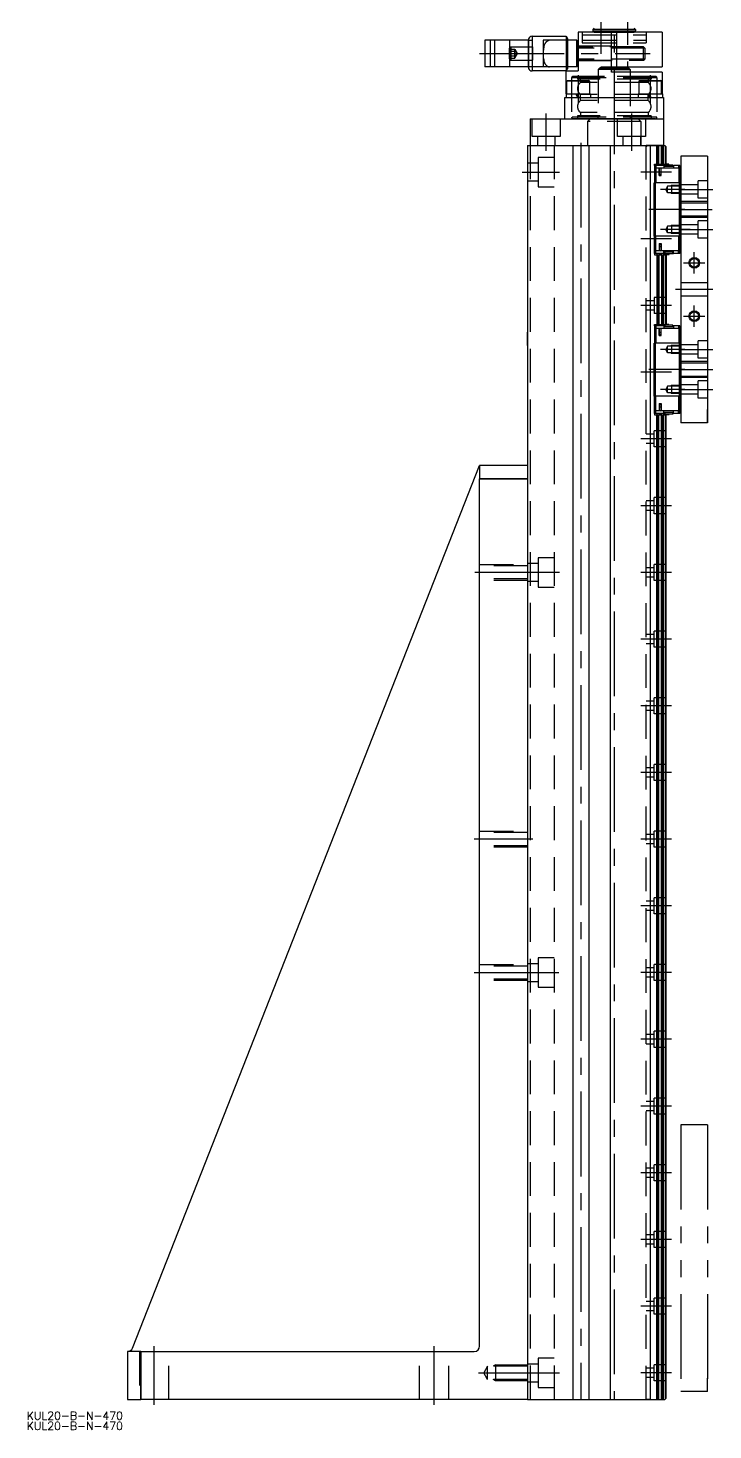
# Model space of a CAD drawing. Extents: x -37 to 530, y -11 to 783.
# Drawn here: x -37 to 220, y -11 to 514 of the extents above; entities that cross this region are included whole.
import ezdxf

# ---------------------------------------------------------------- set-up
doc = ezdxf.new("R2010")
doc.units = 0
for name, pattern in [('CENTER', [50.8, 31.75, -6.35, 6.35, -6.35]), ('DASHED', [19.05, 12.7, -6.35]), ('PHANTOM', [63.5, 31.75, -6.35, 6.35, -6.35, 6.35, -6.35])]:
    doc.linetypes.add(name, pattern=pattern)
doc.layers.get('0').update_dxf_attribs({"linetype": 'CONTINUOUS'})
doc.layers.add('CENTER', color=1, linetype='CENTER')
doc.styles.get("Standard").update_dxf_attribs({"font": 'txt.shx', "height": 3, "bigfont": 'bigfont.shx'})

msp = doc.modelspace()

# ---------------------------------------------------------------- linework, layer by layer
at = {"color": 3, "linetype": 'DASHED'}
for p, q in [((187.5, 539.5), (187.5, 499.4)), ((177.5, 517), (177.5, 499.28)), ((170.5, 512.4), (170.5, 508.4)), ((170.5, 511.4), (194.5, 511.4)), ((181.5, 499.4), (181.5, 512.4)), ((183.5, 499.4), (183.5, 512.4)), ((194.5, 512.4), (194.5, 508.4)), ((136, 509.4), (136, 499.4)), ((137.58, 509.4), (137.58, 499.4)), ((143.2, 502.4), (143.2, 506.4)), ((143.2, 506.13), (145.2, 506.13)), ((143.2, 505.27), (143.2, 506.13)), ((143.2, 506.13), (143.2, 505.27)), ((143.2, 505.27), (145.2, 505.27)), ((143.2, 505.27), (145.2, 505.27)), ((143.2, 503.53), (143.2, 505.27)), ((143.2, 505.27), (143.2, 503.53)), ((143.7, 506.9), (151.84, 506.9)), ((143.7, 506.9), (143.7, 501.9)), ((145.2, 505.7), (145.2, 506.13)), ((145.2, 506.13), (145.2, 505.7)), ((145.2, 505.9), (146.07, 504.4)), ((145.2, 505.7), (145.2, 505.9)), ((145.2, 505.27), (145.2, 505.7)), ((145.2, 505.7), (145.2, 505.27)), ((145.2, 505.7), (145.2, 504.4)), ((145.2, 505.7), (145.2, 504.4)), ((145.2, 504.4), (145.2, 505.27)), ((145.2, 505.27), (145.2, 504.4)), ((146.07, 504.4), (145.2, 502.9)), ((145.2, 503.53), (145.2, 504.4)), ((145.2, 504.4), (145.2, 503.53)), ((145.2, 503.1), (145.2, 504.4)), ((145.2, 504.4), (145.2, 503.1)), ((150.25, 509.4), (151.84, 509.4)), ((151.84, 499.4), (151.84, 509.4)), ((151.84, 506.9), (151.84, 501.9)), ((158.14, 509.4), (155.79, 509.4)), ((155.79, 509.4), (155.79, 499.4)), ((165, 509.4), (158.14, 509.4)), ((181.5, 507.15), (169, 507.15)), ((193.51, 506.9), (169, 506.9)), ((193.94, 506.47), (169, 506.47)), ((170.5, 509.4), (181.5, 509.4)), ((170.5, 508.4), (194.5, 508.4)), ((170.7, 509.4), (194.5, 509.4)), ((193.94, 506.47), (193.51, 506.9)), ((193.51, 501.9), (193.51, 506.9)), ((193.94, 506.47), (193.94, 502.33)), ((143.2, 503.53), (145.2, 503.53)), ((143.2, 503.53), (145.2, 503.53)), ((143.2, 502.67), (143.2, 503.53)), ((143.2, 503.53), (143.2, 502.67)), ((143.2, 502.67), (145.2, 502.67)), ((143.7, 501.9), (151.84, 501.9)), ((145.2, 503.1), (145.2, 503.53)), ((145.2, 503.53), (145.2, 503.1)), ((145.2, 502.67), (145.2, 503.1)), ((145.2, 503.1), (145.2, 502.67)), ((145.2, 503.1), (145.2, 502.9)), ((158.14, 499.4), (150.25, 499.4)), ((165, 499.4), (158.14, 499.4)), ((193.94, 502.33), (169, 502.33)), ((169, 501.9), (193.51, 501.9)), ((181.5, 501.65), (169, 501.65)), ((181.5, 499.3), (177.5, 499.3)), ((193.51, 501.9), (193.94, 502.33)), ((166.5, 495.3), (166.5, 480.6)), ((198.48, 495.3), (166.52, 495.3)), ((197.87, 495.9), (167.1, 495.9)), ((196.26, 495.9), (168.7, 495.9)), ((168.7, 495.9), (168.7, 494.84)), ((196.3, 494.84), (168.7, 494.84)), ((169.82, 493.57), (169.82, 494.84)), ((177, 499), (176.5, 498.5)), ((181.5, 498.5), (176.5, 498.5)), ((176.5, 498.5), (176.5, 480.3)), ((181.5, 499), (177, 499)), ((177.2, 499), (181.5, 499)), ((188.5, 497.4), (188.5, 480.3)), ((195.18, 494.84), (195.18, 493.57)), ((196.3, 495.9), (196.3, 494.84)), ((198.5, 495.3), (198.5, 480.6)), ((195.18, 493.57), (169.82, 493.57)), ((195.18, 489.09), (169.82, 489.09)), ((169.82, 486.81), (169.82, 489.09)), ((195.18, 486.81), (195.18, 489.09)), ((195.18, 486.81), (169.82, 486.81)), ((151.75, 473.4), (151.75, 480)), ((162.25, 480), (162.25, 473.4)), ((198.48, 480.6), (166.52, 480.6)), ((196.3, 481.06), (168.7, 481.06)), ((168.7, 481.06), (168.7, 480)), ((195.18, 482.33), (169.82, 482.33)), ((169.82, 482.33), (169.82, 481.06)), ((173.5, 480), (172.5, 479)), ((192.5, 479), (172.5, 479)), ((172.5, 479), (172.5, 470)), ((183.75, 473.4), (183.75, 480)), ((192.5, 479), (191.5, 480)), ((192.5, 479), (192.5, 470)), ((194.25, 480), (194.25, 473.4)), ((195.18, 482.33), (195.18, 481.06)), ((196.3, 481.06), (196.3, 480)), ((162.25, 473.4), (151.75, 473.4)), ((153.7, 473.4), (153.7, 470)), ((160.3, 470), (160.3, 473.4)), ((194.25, 473.4), (183.75, 473.4)), ((185.7, 473.4), (185.7, 470)), ((192.3, 473.4), (192.3, 470)), ((151, 470), (151, 0)), ((160, 470), (160, 0)), ((194.5, 0), (194.5, 470)), ((195, 470), (194.5, 469.5)), ((196, 470), (195, 470)), ((154, 463.3), (150, 463.3)), ((160, 465.5), (154, 465.5)), ((154, 465.5), (154, 456.7)), ((150, 456.7), (154, 456.7)), ((154, 456.7), (154, 454.5)), ((154, 454.5), (160, 454.5)), ((202.5, 454.73), (201.79, 453.5)), ((202.5, 452.27), (201.79, 453.5)), ((202.5, 452.27), (202.5, 454.73)), ((207.5, 454.73), (202.5, 454.73)), ((207.5, 452.27), (202.5, 452.27)), ((204, 455), (203.53, 454.73)), ((204, 452), (203.53, 452.27)), ((204, 455), (204, 452)), ((207.5, 455), (204, 455)), ((207.5, 452), (204, 452)), ((214, 455.25), (207.5, 455.25)), ((214, 450.25), (214, 456.75)), ((217.5, 456.75), (214, 456.75)), ((214, 451.75), (207.5, 451.75)), ((217.5, 449), (207.5, 449)), ((207.5, 448.46), (217.5, 448.46)), ((217.5, 450.25), (214, 450.25)), ((217.5, 443.54), (207.5, 443.54)), ((217.5, 443), (207.5, 443)), ((214, 435.25), (214, 441.75)), ((217.5, 441.75), (214, 441.75)), ((202.5, 439.73), (201.79, 438.5)), ((202.5, 437.27), (201.79, 438.5)), ((207.5, 439.73), (202.5, 439.73)), ((202.5, 437.27), (202.5, 439.73)), ((207.5, 437.27), (202.5, 437.27)), ((204, 440), (203.53, 439.73)), ((204, 437), (203.53, 437.27)), ((204, 440), (204, 437)), ((207.5, 440), (204, 440)), ((207.5, 437), (204, 437)), ((214, 440.25), (207.5, 440.25)), ((214, 436.75), (207.5, 436.75)), ((217.5, 435.25), (214, 435.25)), ((217.5, 418.5), (207.5, 418.5)), ((197.5, 411.75), (194.5, 411.75)), ((197.5, 413), (197.5, 407)), ((202, 413), (197.5, 413)), ((217.5, 413.5), (207.5, 413.5)), ((197.5, 408.25), (194.5, 408.25)), ((202, 407), (197.5, 407)), ((202.5, 394.73), (201.79, 393.5)), ((207.5, 394.73), (202.5, 394.73)), ((202.5, 392.27), (202.5, 394.73)), ((204, 395), (203.53, 394.73)), ((207.5, 395), (204, 395)), ((204, 395), (204, 392)), ((214, 395.25), (207.5, 395.25)), ((214, 390.25), (214, 396.75)), ((217.5, 396.75), (214, 396.75)), ((202.5, 392.27), (201.79, 393.5)), ((207.5, 392.27), (202.5, 392.27)), ((204, 392), (203.53, 392.27)), ((207.5, 392), (204, 392)), ((214, 391.75), (207.5, 391.75)), ((217.5, 389), (207.5, 389)), ((217.5, 390.25), (214, 390.25)), ((217.5, 388.46), (207.5, 388.46)), ((207.5, 383.54), (217.5, 383.54)), ((202.5, 379.73), (201.79, 378.5)), ((202.5, 377.27), (201.79, 378.5)), ((207.5, 379.73), (202.5, 379.73)), ((202.5, 377.27), (202.5, 379.73)), ((204, 380), (203.53, 379.73)), ((207.5, 380), (204, 380)), ((204, 380), (204, 377)), ((217.5, 383), (207.5, 383)), ((214, 380.25), (207.5, 380.25)), ((214, 375.25), (214, 381.75)), ((217.5, 381.75), (214, 381.75)), ((207.5, 377.27), (202.5, 377.27)), ((204, 377), (203.53, 377.27)), ((207.5, 377), (204, 377)), ((214, 376.75), (207.5, 376.75)), ((217.5, 375.25), (214, 375.25)), ((202, 363), (197.5, 363)), ((197.5, 357), (197.5, 363)), ((197.5, 361.75), (194.5, 361.75)), ((197.5, 358.25), (194.5, 358.25)), ((202, 357), (197.5, 357)), ((197.5, 336.75), (194.5, 336.75)), ((202, 338), (197.5, 338)), ((197.5, 332), (197.5, 338)), ((197.5, 333.25), (194.5, 333.25)), ((202, 332), (197.5, 332)), ((154, 315.49), (154, 306.69)), ((160, 315.49), (154, 315.49)), ((132, 313), (150, 313)), ((150, 312.46), (132, 312.46)), ((154, 313.29), (150, 313.29)), ((197.5, 311.75), (194.5, 311.75)), ((197.5, 307), (197.5, 313)), ((202, 313), (197.5, 313)), ((150, 307.54), (132, 307.54)), ((150, 307), (132, 307)), ((150, 306.69), (154, 306.69)), ((154, 306.69), (154, 304.49)), ((197.5, 308.25), (194.5, 308.25)), ((202, 307), (197.5, 307)), ((154, 304.49), (160, 304.49)), ((197.5, 286.75), (194.5, 286.75)), ((197.5, 282), (197.5, 288)), ((202, 288), (197.5, 288)), ((197.5, 283.25), (194.5, 283.25)), ((202, 282), (197.5, 282)), ((202, 263), (197.5, 263)), ((197.5, 257), (197.5, 263)), ((197.5, 261.75), (194.5, 261.75)), ((197.5, 258.25), (194.5, 258.25)), ((202, 257), (197.5, 257)), ((197.5, 236.75), (194.5, 236.75)), ((202, 238), (197.5, 238)), ((197.5, 232), (197.5, 238)), ((197.5, 233.25), (194.5, 233.25)), ((202, 232), (197.5, 232)), ((132, 213), (150, 213)), ((150, 212.46), (132, 212.46)), ((197.5, 211.75), (194.5, 211.75)), ((202, 213), (197.5, 213)), ((197.5, 207), (197.5, 213)), ((150, 207.54), (132, 207.54)), ((150, 207), (132, 207)), ((197.5, 208.25), (194.5, 208.25)), ((202, 207), (197.5, 207)), ((197.5, 186.75), (194.5, 186.75)), ((202, 188), (197.5, 188)), ((197.5, 182), (197.5, 188)), ((197.5, 183.25), (194.5, 183.25)), ((202, 182), (197.5, 182)), ((132, 163), (150, 163)), ((154, 163.29), (150, 163.29)), ((160, 165.49), (154, 165.49)), ((154, 165.49), (154, 156.69)), ((202, 163), (197.5, 163)), ((197.5, 157), (197.5, 163)), ((150, 162.46), (132, 162.46)), ((197.5, 161.75), (194.5, 161.75)), ((197.5, 158.25), (194.5, 158.25)), ((150, 157.54), (132, 157.54)), ((150, 157), (132, 157)), ((150, 156.69), (154, 156.69)), ((154, 156.69), (154, 154.49)), ((154, 154.49), (160, 154.49)), ((202, 157), (197.5, 157)), ((197.5, 136.75), (194.5, 136.75)), ((202, 138), (197.5, 138)), ((197.5, 132), (197.5, 138)), ((197.5, 133.25), (194.5, 133.25)), ((202, 132), (197.5, 132)), ((197.5, 111.75), (194.5, 111.75)), ((202, 113), (197.5, 113)), ((197.5, 107), (197.5, 113)), ((197.5, 108.25), (194.5, 108.25)), ((202, 107), (197.5, 107)), ((197.5, 86.75), (194.5, 86.75)), ((202, 88), (197.5, 88)), ((197.5, 82), (197.5, 88)), ((197.5, 83.25), (194.5, 83.25)), ((202, 82), (197.5, 82)), ((197.5, 61.75), (194.5, 61.75)), ((197.5, 58.25), (194.5, 58.25)), ((202, 63), (197.5, 63)), ((197.5, 57), (197.5, 63)), ((202, 57), (197.5, 57)), ((202, 38), (197.5, 38)), ((197.5, 32), (197.5, 38)), ((197.5, 36.75), (194.5, 36.75)), ((197.5, 33.25), (194.5, 33.25)), ((202, 32), (197.5, 32)), ((4.5, 18), (4.5, 0)), ((15.5, 0), (15.5, 18)), ((109.5, 0), (109.5, 18)), ((120.5, 0), (120.5, 18)), ((135, 12.46), (133.58, 10)), ((135, 7.54), (135, 12.46)), ((150, 12.46), (135, 12.46)), ((138, 13), (137.06, 12.46)), ((138, 13), (138, 7)), ((138, 13), (150, 13)), ((154, 13.3), (150, 13.3)), ((160, 15.5), (154, 15.5)), ((154, 15.5), (154, 6.7)), ((197.5, 11.75), (194.5, 11.75)), ((197.5, 7), (197.5, 13)), ((202, 13), (197.5, 13)), ((135, 7.54), (133.58, 10)), ((150, 7.54), (135, 7.54)), ((138, 7), (137.06, 7.54)), ((150, 7), (138, 7)), ((150, 6.7), (154, 6.7)), ((154, 6.7), (154, 4.5)), ((197.5, 8.25), (194.5, 8.25)), ((202, 7), (197.5, 7)), ((154, 4.5), (160, 4.5)), ((196, 0), (194.5, 0))]:
    msp.add_line(p, q, dxfattribs=at)
at = {"color": 7, "linetype": 'CONTINUOUS'}
for p, q in [((150.38, 509.93), (150.38, 499.4)), ((151.64, 510.9), (164.5, 510.9)), ((151.64, 510.9), (151.64, 497.9)), ((164.5, 510.9), (164.5, 497.9)), ((164.5, 510.9), (165, 510.03)), ((165, 510.03), (165, 498.77)), ((181.5, 512.4), (169, 512.4)), ((169, 512.4), (169, 507.34)), ((175, 514), (174.5, 513.5)), ((190.5, 513.5), (174.5, 513.5)), ((174.5, 513.5), (174.5, 512.9)), ((174.5, 512.9), (182.5, 512.9)), ((174.5, 512.9), (175, 512.4)), ((175, 512.4), (190, 512.4)), ((182.5, 512.9), (190.5, 512.9)), ((200.5, 512.4), (183.5, 512.4)), ((190, 514), (190.5, 513.5)), ((190.5, 512.9), (190, 512.4)), ((190.5, 513.5), (190.5, 512.9)), ((200.5, 512.4), (200.5, 499.4)), ((136, 509.4), (134, 509.4)), ((134, 509.4), (134, 499.4)), ((137.58, 509.4), (136, 509.4)), ((143.22, 509.4), (137.58, 509.4)), ((150.25, 509.4), (143.22, 509.4)), ((143.22, 509.4), (143.22, 499.4)), ((150.25, 509.4), (150.25, 499.4)), ((168.5, 509.4), (165, 509.4)), ((169, 508.9), (168.5, 509.4)), ((168.5, 499.4), (168.5, 509.4)), ((168.5, 509.4), (168.5, 499.4)), ((169, 508.9), (169, 507.34)), ((169, 508.9), (169, 499.9)), ((136, 499.4), (134, 499.4)), ((137.58, 499.4), (136, 499.4)), ((143.22, 499.4), (137.58, 499.4)), ((150.25, 499.4), (143.22, 499.4)), ((150.38, 499.4), (150.38, 498.87)), ((168.5, 499.4), (165, 499.4)), ((169, 499.9), (168.5, 499.4)), ((169, 501.46), (169, 497.9)), ((181.5, 497.4), (181.5, 499.4)), ((181.5, 499.4), (187.53, 499.4)), ((181.5, 499.3), (187.5, 499.3)), ((187.5, 499.4), (187.5, 499.3)), ((187.53, 499.4), (200.5, 499.4)), ((164.5, 497.9), (151.64, 497.9)), ((164.5, 497.9), (165, 498.77)), ((164.5, 497.9), (168.98, 497.9)), ((164.5, 489.3), (164.5, 497.9)), ((173.25, 494.05), (164.75, 494.05)), ((164.75, 489.3), (164.75, 494.05)), ((165, 494.3), (173, 494.3)), ((173.25, 494.05), (173.25, 489.3)), ((181.5, 499), (188, 499)), ((181.5, 498.5), (188.5, 498.5)), ((200.5, 497.4), (181.5, 497.4)), ((188, 499), (188.5, 498.5)), ((188.5, 498.5), (188.5, 497.4)), ((200.25, 494.05), (191.75, 494.05)), ((191.75, 494.05), (191.75, 489.3)), ((192, 494.3), (200, 494.3)), ((200.25, 489.3), (200.25, 494.05)), ((200.5, 497.4), (200.5, 489.3)), ((164.41, 489.3), (173.6, 489.3)), ((164.41, 489.3), (164.41, 488)), ((168.85, 488), (168.1, 489.3)), ((169.34, 488), (168.58, 489.3)), ((173.6, 489.3), (173.6, 488)), ((191.41, 489.3), (200.6, 489.3)), ((191.41, 489.3), (191.41, 488)), ((195.85, 488), (195.1, 489.3)), ((196.34, 488), (195.58, 489.3)), ((200.6, 489.3), (200.6, 488)), ((164, 488), (201, 488)), ((164, 480), (164, 488)), ((201, 488), (201, 480)), ((151, 480), (201, 480)), ((151, 480), (151, 470)), ((197.87, 480), (167.1, 480)), ((196.26, 480), (168.7, 480)), ((173.51, 480), (191.49, 480)), ((188.75, 480), (176.25, 480)), ((201, 480), (201, 470)), ((150, 470), (150, 50)), ((150, 470), (150, 200)), ((150, 470), (201.5, 470)), ((150, 470), (166.7, 470)), ((151, 470), (201, 470)), ((167, 470), (167, 0)), ((173, 470), (173, 0)), ((173.3, 470), (180, 470)), ((181, 470), (181, 0)), ((195, 470), (194.5, 470)), ((194.5, 470), (194.99, 470)), ((194.99, 470), (198.45, 470)), ((198.45, 470), (195, 470)), ((196, 470), (196, 0)), ((198.44, 462.95), (198.44, 470)), ((201.05, 470), (198.45, 470)), ((198.45, 470), (201, 470)), ((198.65, 462.95), (198.65, 470)), ((199.2, 462.95), (199.2, 470)), ((200.2, 462.95), (200.2, 470)), ((200.75, 462.95), (200.75, 470)), ((200.96, 462.95), (200.96, 470)), ((201, 470), (201.05, 470)), ((202, 469.5), (201.5, 470)), ((201.7, 462.95), (201.7, 469.8)), ((202, 462.95), (202, 469.5)), ((197.6, 462.45), (197.6, 462.95)), ((197.6, 462.95), (198.39, 462.95)), ((197.6, 462.45), (197.6, 461.45)), ((198.1, 462.45), (197.6, 462.45)), ((198.1, 462.45), (198.1, 461.45)), ((201.1, 462.45), (198.1, 462.45)), ((198.39, 462.95), (199.26, 462.95)), ((198.39, 462.45), (198.39, 462.95)), ((199.26, 462.95), (199.35, 462.95)), ((199.52, 462.45), (199.26, 462.95)), ((199.35, 462.95), (200.05, 462.95)), ((199.61, 462.45), (199.35, 462.95)), ((199.61, 462.45), (199.61, 462.45)), ((199.79, 462.45), (200.05, 462.95)), ((199.88, 462.45), (200.14, 462.95)), ((200.05, 462.95), (200.14, 462.95)), ((200.14, 462.95), (201.01, 462.95)), ((201.01, 462.95), (201.63, 462.95)), ((201.01, 462.45), (201.01, 462.95)), ((201.1, 462.45), (201.1, 461.45)), ((201.1, 462.45), (201.4, 462.45)), ((204.4, 462.65), (201.4, 462.65)), ((201.4, 462.65), (201.4, 462.05)), ((202.93, 462.95), (201.63, 462.95)), ((201.63, 462.95), (201.63, 462.65)), ((202.93, 462.95), (203.11, 462.65)), ((204.4, 462.05), (204.4, 462.65)), ((204.4, 462.45), (204.7, 462.45)), ((204.7, 462.45), (204.7, 461.45)), ((206.6, 462.45), (204.7, 462.45)), ((206.6, 462.45), (206.6, 461.45)), ((207.1, 462.45), (206.6, 462.45)), ((207.1, 462.45), (207.1, 461.45)), ((207.5, 466), (207.5, 366)), ((217.5, 466), (207.5, 466)), ((217.5, 466), (217.5, 371)), ((217.5, 466), (217.5, 366)), ((198.1, 461.45), (197.6, 461.45)), ((197.6, 461.45), (197.6, 455.95)), ((199.3, 461.45), (198.1, 461.45)), ((198.1, 461.45), (198.1, 455.95)), ((200.1, 461.45), (199.3, 461.45)), ((199.3, 458.75), (199.3, 461.45)), ((199.3, 460.65), (199.35, 460.65)), ((199.3, 460.19), (199.35, 460.19)), ((199.3, 458.75), (200.1, 458.75)), ((199.35, 461.1), (199.35, 460.05)), ((199.35, 460.05), (199.7, 460.05)), ((199.35, 460.05), (199.35, 459.25)), ((199.35, 459.25), (199.7, 459.25)), ((199.7, 460.05), (200.05, 460.05)), ((199.7, 459.25), (200.05, 459.25)), ((200.05, 460.05), (200.05, 461.1)), ((200.05, 460.65), (200.1, 460.65)), ((200.05, 460.19), (200.1, 460.19)), ((200.05, 459.25), (200.05, 460.05)), ((206.7, 461.45), (200.1, 461.45)), ((200.1, 458.75), (200.1, 461.45)), ((204.7, 462.05), (201.1, 462.05)), ((207.2, 461.45), (206.7, 461.45)), ((206.7, 461.45), (206.7, 455.95)), ((207.2, 461.45), (207.2, 455.95)), ((197.5, 436.05), (197.5, 455.95)), ((198, 455.95), (197.5, 455.95)), ((207, 455.95), (198, 455.95)), ((198, 436.05), (198, 455.95)), ((207, 436.05), (207, 455.95)), ((207.5, 455.95), (207, 455.95)), ((207.5, 436.05), (207.5, 455.95)), ((198, 436.05), (197.5, 436.05)), ((197.6, 430.55), (197.6, 436.05)), ((207, 436.05), (198, 436.05)), ((198.1, 430.55), (198.1, 436.05)), ((199.3, 433.25), (199.3, 430.55)), ((199.3, 433.25), (200.1, 433.25)), ((199.3, 431.81), (199.35, 431.81)), ((199.3, 431.35), (199.35, 431.35)), ((199.7, 432.75), (199.35, 432.75)), ((199.35, 432.75), (199.35, 431.95)), ((199.35, 431.95), (199.35, 430.9)), ((199.7, 431.95), (199.35, 431.95)), ((200.05, 432.75), (199.7, 432.75)), ((200.05, 431.95), (199.7, 431.95)), ((200.05, 431.95), (200.05, 432.75)), ((200.05, 430.9), (200.05, 431.95)), ((200.05, 431.81), (200.1, 431.81)), ((200.05, 431.35), (200.1, 431.35)), ((200.1, 433.25), (200.1, 430.55)), ((206.7, 430.55), (206.7, 436.05)), ((207.5, 436.05), (207, 436.05)), ((207.2, 430.55), (207.2, 436.05)), ((197.6, 429.55), (197.6, 430.55)), ((198.1, 430.55), (197.6, 430.55)), ((198.1, 429.55), (197.6, 429.55)), ((197.6, 429.55), (197.6, 429.05)), ((197.6, 429.05), (198.39, 429.05)), ((198.1, 429.55), (198.1, 430.55)), ((199.3, 430.55), (198.1, 430.55)), ((201.1, 429.55), (198.1, 429.55)), ((198.39, 429.55), (198.39, 429.05)), ((198.39, 429.05), (199.26, 429.05)), ((198.44, 429.05), (198.44, 402.95)), ((198.65, 429.05), (198.65, 402.95)), ((199.2, 429.05), (199.2, 402.95)), ((199.52, 429.55), (199.26, 429.05)), ((199.26, 429.05), (199.35, 429.05)), ((200.1, 430.55), (199.3, 430.55)), ((199.61, 429.55), (199.35, 429.05)), ((199.35, 429.05), (200.05, 429.05)), ((199.61, 429.55), (199.61, 429.55)), ((199.79, 429.55), (200.05, 429.05)), ((199.88, 429.55), (200.14, 429.05)), ((200.05, 429.05), (200.14, 429.05)), ((206.7, 430.55), (200.1, 430.55)), ((200.14, 429.05), (201.01, 429.05)), ((200.2, 429.05), (200.2, 402.95)), ((200.75, 429.05), (200.75, 402.95)), ((200.96, 429.05), (200.96, 402.95)), ((201.01, 429.55), (201.01, 429.05)), ((201.01, 429.05), (201.63, 429.05)), ((201.1, 429.55), (201.1, 430.55)), ((204.7, 429.95), (201.1, 429.95)), ((201.1, 429.55), (201.4, 429.55)), ((201.4, 429.95), (201.4, 429.35)), ((204.4, 429.35), (201.4, 429.35)), ((201.63, 429.05), (201.63, 429.35)), ((202.93, 429.05), (201.63, 429.05)), ((201.7, 429.05), (201.7, 402.95)), ((202, 429.05), (202, 402.95)), ((202.93, 429.05), (203.11, 429.35)), ((204.4, 429.35), (204.4, 429.95)), ((204.4, 429.55), (204.7, 429.55)), ((204.7, 429.55), (204.7, 430.55)), ((206.6, 429.55), (204.7, 429.55)), ((206.6, 429.55), (206.6, 430.55)), ((207.1, 429.55), (206.6, 429.55)), ((207.2, 430.55), (206.7, 430.55)), ((207.1, 429.55), (207.1, 430.55)), ((150, 395), (150, 400)), ((197.6, 402.45), (197.6, 402.95)), ((197.6, 402.95), (198.39, 402.95)), ((198.1, 402.45), (197.6, 402.45)), ((197.6, 402.45), (197.6, 401.45)), ((197.6, 401.45), (197.6, 395.95)), ((198.1, 401.45), (197.6, 401.45)), ((201.1, 402.45), (198.1, 402.45)), ((198.1, 402.45), (198.1, 401.45)), ((198.1, 401.45), (198.1, 395.95)), ((199.3, 401.45), (198.1, 401.45)), ((198.39, 402.45), (198.39, 402.95)), ((198.39, 402.95), (199.26, 402.95)), ((199.26, 402.95), (199.35, 402.95)), ((199.52, 402.45), (199.26, 402.95)), ((200.1, 401.45), (199.3, 401.45)), ((199.3, 398.75), (199.3, 401.45)), ((199.3, 400.65), (199.35, 400.65)), ((199.3, 400.19), (199.35, 400.19)), ((199.35, 402.95), (200.05, 402.95)), ((199.61, 402.45), (199.35, 402.95)), ((199.35, 401.1), (199.35, 400.05)), ((199.35, 400.05), (199.35, 399.25)), ((199.35, 400.05), (199.7, 400.05)), ((199.61, 402.45), (199.61, 402.45)), ((199.7, 400.05), (200.05, 400.05)), ((199.79, 402.45), (200.05, 402.95)), ((199.88, 402.45), (200.14, 402.95)), ((200.05, 402.95), (200.14, 402.95)), ((200.05, 400.05), (200.05, 401.1)), ((200.05, 400.65), (200.1, 400.65)), ((200.05, 400.19), (200.1, 400.19)), ((200.05, 399.25), (200.05, 400.05)), ((206.7, 401.45), (200.1, 401.45)), ((200.1, 398.75), (200.1, 401.45)), ((200.14, 402.95), (201.01, 402.95)), ((201.01, 402.95), (201.63, 402.95)), ((201.01, 402.45), (201.01, 402.95)), ((201.1, 402.45), (201.4, 402.45)), ((201.1, 402.45), (201.1, 401.45)), ((204.7, 402.05), (201.1, 402.05)), ((204.4, 402.65), (201.4, 402.65)), ((201.4, 402.65), (201.4, 402.05)), ((202.93, 402.95), (201.63, 402.95)), ((201.63, 402.95), (201.63, 402.65)), ((202.93, 402.95), (203.11, 402.65)), ((204.4, 402.05), (204.4, 402.65)), ((204.4, 402.45), (204.7, 402.45)), ((204.7, 402.45), (204.7, 401.45)), ((206.6, 402.45), (204.7, 402.45)), ((207.1, 402.45), (206.6, 402.45)), ((206.6, 402.45), (206.6, 401.45)), ((206.7, 401.45), (206.7, 395.95)), ((207.2, 401.45), (206.7, 401.45)), ((207.1, 402.45), (207.1, 401.45)), ((207.2, 401.45), (207.2, 395.95)), ((150, 395), (150, 0)), ((197.5, 376.05), (197.5, 395.95)), ((198, 395.95), (197.5, 395.95)), ((207, 395.95), (198, 395.95)), ((198, 376.05), (198, 395.95)), ((199.3, 398.75), (200.1, 398.75)), ((199.35, 399.25), (199.7, 399.25)), ((199.7, 399.25), (200.05, 399.25)), ((207, 376.05), (207, 395.95)), ((207.5, 395.95), (207, 395.95)), ((207.5, 376.05), (207.5, 395.95)), ((198, 376.05), (197.5, 376.05)), ((197.6, 370.55), (197.6, 376.05)), ((207, 376.05), (198, 376.05)), ((198.1, 370.55), (198.1, 376.05)), ((199.3, 373.25), (200.1, 373.25)), ((199.3, 373.25), (199.3, 370.55)), ((200.1, 373.25), (200.1, 370.55)), ((206.7, 370.55), (206.7, 376.05)), ((207.5, 376.05), (207, 376.05)), ((207.2, 370.55), (207.2, 376.05)), ((197.6, 369.55), (197.6, 370.55)), ((198.1, 370.55), (197.6, 370.55)), ((197.6, 369.55), (197.6, 369.05)), ((198.1, 369.55), (197.6, 369.55)), ((197.6, 369.05), (198.39, 369.05)), ((198.1, 369.55), (198.1, 370.55)), ((199.3, 370.55), (198.1, 370.55)), ((201.1, 369.55), (198.1, 369.55)), ((198.39, 369.55), (198.39, 369.05)), ((198.39, 369.05), (199.26, 369.05)), ((198.44, 0), (198.44, 369.05)), ((198.65, 0), (198.65, 369.05)), ((199.2, 0), (199.2, 369.05)), ((199.52, 369.55), (199.26, 369.05)), ((199.26, 369.05), (199.35, 369.05)), ((199.3, 371.81), (199.35, 371.81)), ((199.3, 371.35), (199.35, 371.35)), ((200.1, 370.55), (199.3, 370.55)), ((199.35, 372.75), (199.35, 371.95)), ((199.7, 372.75), (199.35, 372.75)), ((199.7, 371.95), (199.35, 371.95)), ((199.35, 371.95), (199.35, 370.9)), ((199.61, 369.55), (199.35, 369.05)), ((199.35, 369.05), (200.05, 369.05)), ((199.61, 369.55), (199.61, 369.55)), ((200.05, 372.75), (199.7, 372.75)), ((200.05, 371.95), (199.7, 371.95)), ((199.79, 369.55), (200.05, 369.05)), ((199.88, 369.55), (200.14, 369.05)), ((200.05, 371.95), (200.05, 372.75)), ((200.05, 370.9), (200.05, 371.95)), ((200.05, 371.81), (200.1, 371.81)), ((200.05, 371.35), (200.1, 371.35)), ((200.05, 369.05), (200.14, 369.05)), ((206.7, 370.55), (200.1, 370.55)), ((200.14, 369.05), (201.01, 369.05)), ((200.2, 0), (200.2, 369.05)), ((200.75, 0), (200.75, 369.05)), ((200.96, 0), (200.96, 369.05)), ((201.01, 369.55), (201.01, 369.05)), ((201.01, 369.05), (201.63, 369.05)), ((201.1, 369.55), (201.1, 370.55)), ((204.7, 369.95), (201.1, 369.95)), ((201.1, 369.55), (201.4, 369.55)), ((201.4, 369.95), (201.4, 369.35)), ((204.4, 369.35), (201.4, 369.35)), ((201.63, 369.05), (201.63, 369.35)), ((202.93, 369.05), (201.63, 369.05)), ((201.7, 0.2), (201.7, 369.05)), ((202, 0.5), (202, 369.05)), ((202.93, 369.05), (203.11, 369.35)), ((204.4, 369.35), (204.4, 369.95)), ((204.4, 369.55), (204.7, 369.55)), ((204.7, 369.55), (204.7, 370.55)), ((206.6, 369.55), (204.7, 369.55)), ((206.6, 369.55), (206.6, 370.55)), ((207.1, 369.55), (206.6, 369.55)), ((207.2, 370.55), (206.7, 370.55)), ((207.1, 369.55), (207.1, 370.55)), ((217.5, 366), (217.5, 371)), ((217.5, 366), (207.5, 366)), ((1.86, 19.27), (132, 350)), ((150, 350), (132, 350)), ((132, 350), (132, 345)), ((132, 20), (132, 345)), ((132, 345), (150, 345)), ((150, 345), (132, 345)), ((150, 270), (150, 0)), ((0, 18), (0, 0)), ((5, 18), (0, 18)), ((5, 18), (130, 18)), ((5, 18), (5, 0)), ((5, 0), (5, 18)), ((0, 0), (5, 0)), ((150, 0), (5, 0)), ((150, 0), (201.5, 0)), ((202, 0.5), (201.5, 0))]:
    msp.add_line(p, q, dxfattribs=at)
at = {"color": 3, "linetype": 'PHANTOM'}
for p, q in [((207.5, 103), (207.5, 3)), ((217.5, 103), (207.5, 103)), ((217.5, 103), (217.5, 8)), ((217.5, 103), (217.5, 3)), ((217.5, 3), (217.5, 8)), ((217.5, 3), (207.5, 3))]:
    msp.add_line(p, q, dxfattribs=at)
at = {"color": 3, "linetype": 'CONTINUOUS'}
for centre in [(212.5, 426), (212.5, 406)]:
    msp.add_circle(centre, 2, dxfattribs=at)
at = {"color": 7, "linetype": 'CONTINUOUS'}
for centre in [(212.5, 426), (212.5, 406)]:
    msp.add_circle(centre, 1.62, dxfattribs=at)
for centre, radius, start, end in [((171.64, 504.4), 21.97, 165.4299, 166.8456), ((151.64, 509.6), 1.3, 90, 165.4299), ((171.64, 504.4), 21.97, 193.1544, 194.5701), ((187.8, 499.3), 0.3, 180, 270), ((151.64, 499.2), 1.3, 194.5701, 270), ((165, 494.05), 0.25, 90, 180), ((173, 494.05), 0.25, 0, 90), ((192, 494.05), 0.25, 90, 180), ((200, 494.05), 0.25, 0, 90), ((199.7, 461.1), 0.35, 90, 180), ((199.7, 461.1), 0.35, 0, 90), ((199.7, 430.9), 0.35, 180, 270), ((199.7, 430.9), 0.35, 270, 0), ((199.7, 401.1), 0.35, 90, 180), ((199.7, 401.1), 0.35, 0, 90), ((199.7, 370.9), 0.35, 180, 270), ((199.7, 370.9), 0.35, 270, 0), ((0, 20), 2, 270, 338.521), ((130, 20), 2, 270, 0)]:
    msp.add_arc(centre, radius, start, end, dxfattribs=at)
at = {"color": 3, "linetype": 'DASHED'}
for centre, radius, start, end in [((143.7, 506.4), 0.5, 90, 180), ((167.14, 504.33), 11.35, 161.4292, 195.9131), ((158.86, 506.74), 2.76, 105.1369, 154.1856), ((143.7, 502.4), 0.5, 180, 270), ((158.9, 502.12), 2.82, 198.6616, 254.4695), ((177.2, 499.3), 0.3, 270, 0), ((167.1, 495.3), 0.6, 90, 180), ((197.9, 495.3), 0.6, 360, 90), ((171.5, 491.33), 2.8, 126.8699, 233.1301), ((193.5, 491.33), 2.8, 306.8699, 53.1301), ((171.5, 484.57), 2.8, 126.8699, 233.1301), ((193.5, 484.57), 2.8, 306.8699, 53.1301), ((167.1, 480.6), 0.6, 180, 270), ((176.2, 480.3), 0.3, 270, 0), ((188.8, 480.3), 0.3, 180, 270), ((197.9, 480.6), 0.6, 270, 0)]:
    msp.add_arc(centre, radius, start, end, dxfattribs=at)
at = {"layer": 'CENTER', "color": 1, "linetype": 'CENTER'}
for p, q in [((182.5, 549.3), (182.5, 0)), ((132, 504.4), (195.94, 504.4)), ((169, 496.3), (169, 486)), ((196, 496.3), (196, 486)), ((157, 468), (157, 482)), ((189, 482), (189, 468)), ((170, 470.99), (170, 0)), ((148, 460), (162, 460)), ((204, 460), (192.5, 460)), ((209, 453.5), (199.79, 453.5)), ((207.5, 453.5), (219.5, 453.5)), ((209, 446), (195.5, 446)), ((207.5, 446), (219.25, 446)), ((211, 438.5), (199.79, 438.5)), ((207.5, 438.5), (219.5, 438.5)), ((204, 435), (192.5, 435)), ((208.5, 426), (216.5, 426)), ((212.5, 422), (212.5, 430)), ((219.5, 416), (205.5, 416)), ((204, 410), (192.5, 410)), ((212.5, 402), (212.5, 410)), ((208.5, 406), (216.5, 406)), ((209, 393.5), (199.79, 393.5)), ((207.5, 393.5), (219.5, 393.5)), ((204, 385), (192.5, 385)), ((209, 386), (195.5, 386)), ((207.5, 386), (219.5, 386)), ((209, 378.5), (199.79, 378.5)), ((207.5, 378.5), (219.5, 378.5)), ((204, 360), (192.5, 360)), ((204, 335), (192.5, 335)), ((162, 310), (130, 310)), ((204, 310), (192.5, 310)), ((204, 285), (192.5, 285)), ((204, 260), (192.5, 260)), ((204, 235), (192.5, 235)), ((152, 210.01), (130, 210)), ((204, 210), (192.5, 210)), ((204, 185), (192.5, 185)), ((130, 160), (162, 160)), ((204, 160), (192.5, 160)), ((204, 135), (192.5, 135)), ((204, 110), (192.5, 110)), ((204, 85), (192.5, 85)), ((204, 60), (192.5, 60)), ((204, 35), (192.5, 35)), ((10, -2), (10, 20)), ((115, -2), (115, 20)), ((131.58, 10), (162, 10)), ((133.58, 10), (158, 10)), ((204, 10), (192.5, 10))]:
    msp.add_line(p, q, dxfattribs=at)

# ---------------------------------------------------------------- texts
at = {"color": 7, "linetype": 'CONTINUOUS'}
for p in [(-37.85, -7.55), (-37.85, -11.39)]:
    msp.add_text('KUL20-B-N-470', height=3, dxfattribs=at).set_placement(p)

doc.saveas('drawing.dxf')
